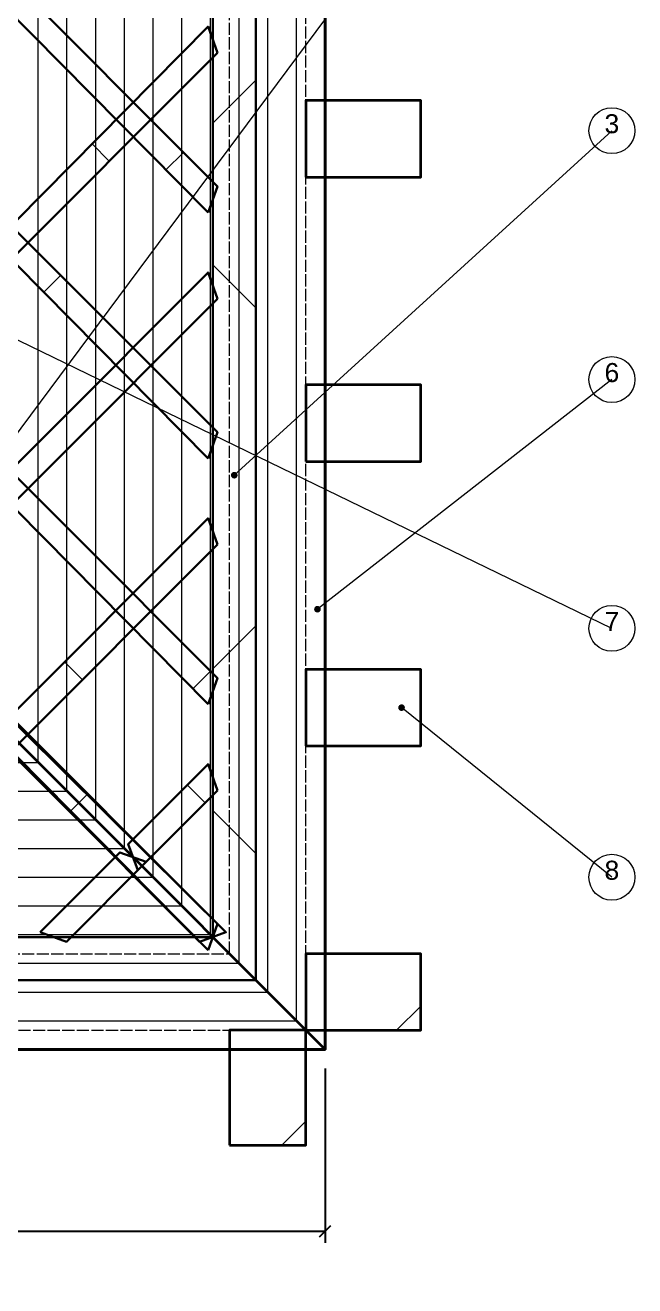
# Model space of a CAD drawing. Header units: millimetres. Extents: x 0 to 157872, y -2 to 14466.
# Drawn here: x 113418 to 116607, y -2 to 6584 of the extents above; entities that cross this region are included whole.
import ezdxf
from ezdxf.enums import TextEntityAlignment as Align

# ---------------------------------------------------------------- set-up
doc = ezdxf.new("R2010")
doc.units = ezdxf.units.MM
doc.linetypes.add('DASHED', pattern=[1.524, 1.27, -0.254])
for name, color, linetype, lineweight in [('ANNOTATION', 4, 'CONTINUOUS', 18), ('DIMS', 3, 'CONTINUOUS', 18), ('HATCH-CAST', 7, 'CONTINUOUS', 9), ('HATCH-PRINTED', 7, 'CONTINUOUS', 9), ('HIDDEN-AXIS', 8, 'DASHED', 18), ('LINES', 7, 'CONTINUOUS', 25), ('OUTLINE-CUT', 7, 'CONTINUOUS', 50), ('OUTLINE-FINE', 7, 'CONTINUOUS', 25)]:
    doc.layers.add(name, color=color, linetype=linetype, lineweight=lineweight)
doc.styles.get("Standard").update_dxf_attribs({"font": 'arial.ttf'})
doc.dimstyles.new('PYR-1-50', dxfattribs={"dimscale": 50, "dimtxt": 1.8, "dimasz": 1.2, "dimexe": 1.2, "dimexo": 0.8, "dimgap": 0.6, "dimtad": 1, "dimdec": 0, "dimtxsty": 'Standard', "dimblk": 'ARCHTICK', "dimcen": 2.5, "dimclrd": 3, "dimclre": 3, "dimclrt": 7, "dimazin": 3, "dimtfac": 1, "dimtmove": 0, "dimatfit": 3})
pattern_1 = [(45, (0, 0), (-1425.35, 1425.35), [])]
pattern_2 = [(45, (0, 0), (-1425.35, 1425.35), []), (135, (0, 0), (-1425.35, -1425.35), [])]

# ---------------------------------------------------------------- blocks, each defined once
blk = doc.blocks.new('_ARCHTICK')
at = {"color": 0, "linetype": 'BYBLOCK', "const_width": 0.15}
blk.add_lwpolyline([(-0.5, -0.5), (0.5, 0.5)], dxfattribs=at)

msp = doc.modelspace()

# ---------------------------------------------------------------- hatches: boundary and pattern name
at = {"layer": 'ANNOTATION', "ltscale": 50}
h = msp.add_hatch(color=7, dxfattribs=at)
h.dxf.hatch_style = 1
edge = h.paths.add_edge_path()
edge.add_arc((114511.9, 4233.1), 17.5, 0, 360)
h = msp.add_hatch(color=7, dxfattribs=at)
h.dxf.hatch_style = 1
edge = h.paths.add_edge_path()
edge.add_arc((114946.9, 3533.1), 17.5, 0, 360)
h = msp.add_hatch(color=7, dxfattribs=at)
h.dxf.hatch_style = 1
edge = h.paths.add_edge_path()
edge.add_arc((115386.9, 3018.8), 17.5, 0, 360)
at = {"layer": 'HATCH-CAST', "ltscale": 50}
h = msp.add_hatch(dxfattribs=at)
h.set_pattern_fill('ANSI37', scale=25.19685)
h.set_pattern_definition(pattern_2)
h.paths.add_polyline_path([(114624.4, 1595.6), (104349.4, 1595.6), (104349.4, 11870.6), (114624.4, 11870.6)])
h.paths.add_polyline_path([(104574.4, 5673.7), (104574.4, 5223.7), (104549.7, 5155.1), (104574.4, 5130.4), (104574.4, 4482.6), (104549.7, 4457.9), (104574.4, 4389.3), (104574.4, 3939.3), (104549.7, 3870.7), (104574.4, 3846), (104574.4, 3198.3), (104549.7, 3173.6), (104574.4, 3105), (104574.4, 2655), (104549.7, 2586.4), (104574.4, 2561.7), (104574.4, 1913.9), (104549.7, 1889.2), (104549.8, 1888.8), (104505.8, 1845.3), (104574.4, 1820.6), (104599.1, 1752), (104642.6, 1796), (104643, 1795.9), (104667.7, 1820.6), (105315.5, 1820.6), (105340.2, 1795.9), (105408.8, 1820.6), (105858.8, 1820.6), (105927.4, 1795.9), (105952.1, 1820.6), (106599.8, 1820.6), (106624.5, 1795.9), (106693.1, 1820.6), (107143.1, 1820.6), (107211.7, 1795.9), (107236.4, 1820.6), (107884.2, 1820.6), (107908.9, 1795.9), (107977.5, 1820.6), (108427.5, 1820.6), (108496.1, 1795.9), (108520.8, 1820.6), (109168.6, 1820.6), (109193.3, 1795.9), (109261.9, 1820.6), (109711.9, 1820.6), (109780.5, 1795.9), (109805.2, 1820.6), (110453, 1820.6), (110477.7, 1795.9), (110546.3, 1820.6), (110996.3, 1820.6), (111064.9, 1795.9), (111089.6, 1820.6), (111737.3, 1820.6), (111762, 1795.9), (111830.6, 1820.6), (112280.6, 1820.6), (112349.2, 1795.9), (112373.9, 1820.6), (113021.7, 1820.6), (113046.4, 1795.9), (113115, 1820.6), (113565, 1820.6), (113633.6, 1795.9), (113658.3, 1820.6), (114306.1, 1820.6), (114330.8, 1795.9), (114331.1, 1796), (114374.7, 1752), (114399.4, 1820.6), (114468, 1845.3), (114424, 1888.8), (114424.1, 1889.2), (114399.4, 1913.9), (114399.4, 2561.7), (114424.1, 2586.4), (114399.4, 2655), (114399.4, 3105), (114424.1, 3173.6), (114399.4, 3198.3), (114399.4, 3846), (114424.1, 3870.7), (114399.4, 3939.3), (114399.4, 4389.3), (114424.1, 4457.9), (114399.4, 4482.6), (114399.4, 5130.4), (114424.1, 5155.1), (114399.4, 5223.7), (114399.4, 5673.7), (114424.1, 5742.3), (114399.4, 5767), (114399.4, 6414.8), (114424.1, 6439.5), (114399.4, 6508.1), (114399.4, 6958.1), (114424.1, 7026.7), (114399.4, 7051.4), (114399.4, 7699.2), (114424.1, 7723.9), (114399.4, 7792.5), (114399.4, 8242.5), (114424.1, 8311.1), (114399.4, 8335.8), (114399.4, 8983.5), (114424.1, 9008.2), (114399.4, 9076.8), (114399.4, 9526.8), (114424.1, 9595.4), (114399.4, 9620.1), (114399.4, 10267.9), (114424.1, 10292.6), (114399.4, 10361.2), (114399.4, 10811.2), (114424.1, 10879.8), (114399.4, 10904.5), (114399.4, 11552.3), (114424.1, 11577), (114424, 11577.3), (114468, 11620.9), (114399.4, 11645.6), (114374.7, 11714.2), (114331.1, 11670.2), (114330.8, 11670.3), (114306.1, 11645.6), (113658.3, 11645.6), (113633.6, 11670.3), (113565, 11645.6), (113115, 11645.6), (113046.4, 11670.3), (113021.7, 11645.6), (112373.9, 11645.6), (112349.2, 11670.3), (112280.6, 11645.6), (111830.6, 11645.6), (111762, 11670.3), (111737.3, 11645.6), (111089.6, 11645.6), (111064.9, 11670.3), (110996.3, 11645.6), (110546.3, 11645.6), (110477.7, 11670.3), (110453, 11645.6), (109805.2, 11645.6), (109780.5, 11670.3), (109711.9, 11645.6), (109261.9, 11645.6), (109193.3, 11670.3), (109168.6, 11645.6), (108520.8, 11645.6), (108496.1, 11670.3), (108427.5, 11645.6), (107977.5, 11645.6), (107908.9, 11670.3), (107884.2, 11645.6), (107236.4, 11645.6), (107211.7, 11670.3), (107143.1, 11645.6), (106693.1, 11645.6), (106624.5, 11670.3), (106599.8, 11645.6), (105952.1, 11645.6), (105927.4, 11670.3), (105858.8, 11645.6), (105408.8, 11645.6), (105340.2, 11670.3), (105315.5, 11645.6), (104667.7, 11645.6), (104643, 11670.3), (104642.6, 11670.2), (104599.1, 11714.2), (104574.4, 11645.6), (104505.8, 11620.9), (104549.8, 11577.3), (104549.7, 11577), (104574.4, 11552.3), (104574.4, 10904.5), (104549.7, 10879.8), (104574.4, 10811.2), (104574.4, 10361.2), (104549.7, 10292.6), (104574.4, 10267.9), (104574.4, 9620.1), (104549.7, 9595.4), (104574.4, 9526.8), (104574.4, 9076.8), (104549.7, 9008.2), (104574.4, 8983.5), (104574.4, 8335.8), (104549.7, 8311.1), (104574.4, 8242.5), (104574.4, 7792.5), (104549.7, 7723.9), (104574.4, 7699.2), (104574.4, 7051.4), (104549.7, 7026.7), (104574.4, 6958.1), (104574.4, 6508.1), (104549.7, 6439.5), (104574.4, 6414.8), (104574.4, 5767), (104549.7, 5742.3)])
h = msp.add_hatch(dxfattribs=at)
h.set_pattern_fill('ANSI37', scale=25.19685)
h.set_pattern_definition(pattern_2)
h.paths.add_polyline_path([(113894.1, 6090.9), (113345.5, 6645.3), (113433.3, 6733.1), (113984.3, 6182.1)])
h = msp.add_hatch(dxfattribs=at)
h.set_pattern_fill('ANSI37', scale=25.19685)
h.set_pattern_definition(pattern_2)
h.paths.add_polyline_path([(114424.1, 6439.5), (112436.9, 4452.3), (112436.9, 4618.1), (114374.7, 6576.7)])
h = msp.add_hatch(dxfattribs=at)
h.set_pattern_fill('ANSI37', scale=25.19685)
h.set_pattern_definition(pattern_2)
h.paths.add_polyline_path([(114424.1, 5742.3), (114374.7, 5605.1), (113984.3, 5999.7), (114075.5, 6090.9)])
h = msp.add_hatch(dxfattribs=at)
h.set_pattern_fill('ANSI37', scale=25.19685)
h.set_pattern_definition(pattern_2)
h.paths.add_polyline_path([(113433.3, 5448.7), (113982.2, 4899.8), (113891.5, 4809.1), (113345.5, 5360.9)])
h = msp.add_hatch(dxfattribs=at)
h.set_pattern_fill('ANSI37', scale=25.19685)
h.set_pattern_definition(pattern_2)
h.paths.add_polyline_path([(114374.7, 5292.3), (114424.1, 5155.1), (112722.5, 3453.6), (112673.1, 3590.8)])
h = msp.add_hatch(dxfattribs=at)
h.set_pattern_fill('ANSI37', scale=25.19685)
h.set_pattern_definition(pattern_2)
h.paths.add_polyline_path([(114075.5, 4806.5), (114424.1, 4457.9), (114374.7, 4320.7), (113984.3, 4715.3)])
h = msp.add_hatch(dxfattribs=at)
h.set_pattern_fill('ANSI37', scale=25.19685)
h.set_pattern_definition(pattern_2)
h.paths.add_polyline_path([(113433.3, 4164.3), (113982.2, 3615.5), (113891.5, 3524.7), (113345.5, 4076.6)])
h = msp.add_hatch(dxfattribs=at)
h.set_pattern_fill('ANSI37', scale=25.19685)
h.set_pattern_definition(pattern_2)
h.paths.add_polyline_path([(114374.7, 4007.9), (114424.1, 3870.7), (113364.7, 2811.4), (113315.3, 2948.6)])
h = msp.add_hatch(dxfattribs=at)
h.set_pattern_fill('ANSI37', scale=25.19685)
h.set_pattern_definition(pattern_2)
h.paths.add_polyline_path([(114075.5, 3522.2), (114424.1, 3173.6), (114374.7, 3036.4), (113984.3, 3431)])
h = msp.add_hatch(dxfattribs=at)
h.set_pattern_fill('ANSI37', scale=25.19685)
h.set_pattern_definition(pattern_2)
h.paths.add_polyline_path([(113340, 2786.7), (113364.7, 2811.4), (113364.7, 2811.4), (113427.8, 2874.4), (113979.6, 2328.5), (113957.5, 2306.4), (113982.2, 2237.8), (113913.6, 2262.5), (113888.9, 2237.8)])
h = msp.add_hatch(dxfattribs=at)
h.set_pattern_fill('ANSI37', scale=25.19685)
h.set_pattern_definition(pattern_2)
h.paths.add_polyline_path([(113979.6, 2328.5), (113427.8, 2874.4), (113433.3, 2880), (113982.2, 2331.1)])
h = msp.add_hatch(dxfattribs=at)
h.set_pattern_fill('ANSI37', scale=25.19685)
h.set_pattern_definition(pattern_2)
h.paths.add_polyline_path([(114374.7, 2723.6), (114424.1, 2586.4), (114006.9, 2169.2), (113957.5, 2306.4)])
h = msp.add_hatch(dxfattribs=at)
h.set_pattern_fill('ANSI37', scale=25.19685)
h.set_pattern_definition(pattern_2)
h.paths.add_polyline_path([(113496.4, 1845.3), (113913.6, 2262.5), (113982.2, 2237.8), (114006.9, 2169.2), (113633.6, 1795.9)])
h = msp.add_hatch(dxfattribs=at)
h.set_pattern_fill('ANSI37', scale=25.19685)
h.set_pattern_definition(pattern_2)
h.paths.add_polyline_path([(114330.8, 1795.9), (113982.2, 2144.5), (114006.9, 2169.2), (114050.8, 2213.1), (114073.4, 2235.7), (114468, 1845.3)])
h = msp.add_hatch(dxfattribs=at)
h.set_pattern_fill('ANSI37', scale=25.19685)
h.set_pattern_definition(pattern_2)
h.paths.add_polyline_path([(114424.1, 1889.2), (114424, 1888.8), (114073.4, 2235.7), (114075.5, 2237.8)])
h = msp.add_hatch(dxfattribs=at)
h.set_pattern_fill('ANSI37', scale=25.19685)
h.set_pattern_definition(pattern_2)
h.paths.add_polyline_path([(114399.4, 1820.6), (114374.7, 1752), (114331.1, 1796)])
at = {"layer": 'HATCH-PRINTED', "ltscale": 50}
h = msp.add_hatch(dxfattribs=at)
h.set_pattern_fill('ANSI31', scale=25.19685)
h.set_pattern_definition(pattern_1)
h.paths.add_polyline_path([(114986.9, 6190.2), (115486.9, 6190.2), (115486.9, 5790.2), (114986.9, 5790.2)])
h = msp.add_hatch(dxfattribs=at)
h.set_pattern_fill('ANSI31', scale=25.19685)
h.set_pattern_definition(pattern_1)
h.paths.add_polyline_path([(114986.9, 4704.5), (115486.9, 4704.5), (115486.9, 4304.5), (114986.9, 4304.5)])
h = msp.add_hatch(dxfattribs=at)
h.set_pattern_fill('ANSI31', scale=25.19685)
h.set_pattern_definition(pattern_1)
h.paths.add_polyline_path([(114986.9, 3218.8), (115486.9, 3218.8), (115486.9, 2818.8), (114986.9, 2818.8)])
h = msp.add_hatch(dxfattribs=at)
h.set_pattern_fill('ANSI31', scale=25.19685)
h.set_pattern_definition(pattern_1)
h.paths.add_polyline_path([(114986.9, 1733.1), (115486.9, 1733.1), (115486.9, 1333.1), (114986.9, 1333.1)])
h = msp.add_hatch(dxfattribs=at)
h.set_pattern_fill('ANSI31', scale=25.19685)
h.set_pattern_definition(pattern_1)
h.paths.add_polyline_path([(114886.9, 733.1), (114486.9, 733.1), (114486.9, 1233.1), (114886.9, 1233.1)])

# ---------------------------------------------------------------- linework, layer by layer
at = {"layer": 'ANNOTATION', "lineweight": 20, "ltscale": 50}
for points in [[(116486.9, 8633.1), (113236.9, 4267.5)], [(116486.9, 3433.1), (109986.9, 6583.1)], [(116486.9, 6033.1), (114511.9, 4233.1)], [(116486.9, 4733.1), (114946.9, 3533.1)], [(116486.9, 2133.1), (115386.9, 3018.8)]]:
    msp.add_lwpolyline(points, dxfattribs=at)
at = {"layer": 'ANNOTATION', "lineweight": 18, "ltscale": 50}
for centre in [(116486.9, 6033.1), (116486.9, 4733.1), (116486.9, 3433.1), (116486.9, 2133.1)]:
    msp.add_circle(centre, 120, dxfattribs=at)
at = {"layer": 'HIDDEN-AXIS', "linetype": 'DASHED', "lineweight": 15, "ltscale": 50}
for points in [[(104086.9, 1333.1), (114886.9, 1333.1), (114886.9, 12133.1), (104086.9, 12133.1), (104086.9, 1333.1)], [(104486.9, 1733.1), (114486.9, 1733.1), (114486.9, 11733.1), (104486.9, 11733.1), (104486.9, 1733.1)]]:
    msp.add_lwpolyline(points, dxfattribs=at)
at = {"layer": 'LINES', "lineweight": 35, "ltscale": 50}
msp.add_lwpolyline([(114986.9, 1233.1), (112436.9, 3783.1)], dxfattribs=at)
at = {"layer": 'OUTLINE-CUT', "lineweight": 40, "ltscale": 50}
msp.add_lwpolyline([(103986.9, 1233.1), (114986.9, 1233.1), (114986.9, 12233.1), (103986.9, 12233.1)], close=True, dxfattribs=at)
at = {"layer": 'OUTLINE-FINE', "lineweight": 0, "ltscale": 50}
for points in [[(104136.9, 1383.1), (114836.9, 1383.1), (114836.9, 12083.1), (104136.9, 12083.1)], [(104286.9, 1533.1), (114686.9, 1533.1), (114686.9, 11933.1), (104286.9, 11933.1)], [(104436.9, 1683.1), (114536.9, 1683.1), (114536.9, 11783.1), (104436.9, 11783.1)], [(104586.9, 1833.1), (114386.9, 1833.1), (114386.9, 11633.1), (104586.9, 11633.1)], [(104736.9, 1983.1), (114236.9, 1983.1), (114236.9, 11483.1), (104736.9, 11483.1)], [(104886.9, 2133.1), (114086.9, 2133.1), (114086.9, 11333.1), (104886.9, 11333.1)], [(105036.9, 2283.1), (113936.9, 2283.1), (113936.9, 11183.1), (105036.9, 11183.1)], [(105186.9, 2433.1), (113786.9, 2433.1), (113786.9, 11033.1), (105186.9, 11033.1)], [(105336.9, 2583.1), (113636.9, 2583.1), (113636.9, 10883.1), (105336.9, 10883.1)], [(105486.9, 2733.1), (113486.9, 2733.1), (113486.9, 10733.1), (105486.9, 10733.1)]]:
    msp.add_lwpolyline(points, close=True, dxfattribs=at)
at = {"layer": 'OUTLINE-FINE', "lineweight": 30, "ltscale": 50}
for points in [[(104349.4, 1595.6), (114624.4, 1595.6), (114624.4, 11870.6), (104349.4, 11870.6)], [(104574.4, 1820.6), (114399.4, 1820.6), (114399.4, 11645.6), (104574.4, 11645.6)], [(114374.7, 5605.1), (112074.4, 7930.1), (112099.1, 8067.3), (114424.1, 5742.3)], [(114374.7, 4320.8), (112074.4, 6645.8), (112099.1, 6782.9), (114424.1, 4457.9)], [(114424.1, 6439.5), (112099.1, 4114.5), (112074.4, 4251.7), (114374.7, 6576.7)], [(114374.7, 3036.4), (112074.4, 5361.4), (112099.1, 5498.6), (114424.1, 3173.6)], [(114424.1, 5155.1), (112722.5, 3453.6), (112673.1, 3590.8), (114374.7, 5292.3)], [(114374.7, 1752), (112074.4, 4077), (112099.1, 4214.2), (114424.1, 1889.2)], [(114330.8, 1795.9), (112005.8, 4120.9), (112143, 4145.6), (114468, 1845.3)], [(114424.1, 3870.8), (113364.7, 2811.4), (113315.3, 2948.6), (114374.7, 4007.9)], [(114424.1, 2586.4), (114006.9, 2169.2), (113957.5, 2306.4), (114374.7, 2723.6)], [(113496.4, 1845.3), (113913.6, 2262.5), (114050.8, 2213.1), (113633.6, 1795.9)]]:
    msp.add_lwpolyline(points, close=True, dxfattribs=at)
at = {"layer": 'OUTLINE-FINE', "lineweight": 35, "ltscale": 50}
for points in [[(114886.9, 5790.2), (115486.9, 5790.2), (115486.9, 6190.2), (114886.9, 6190.2)], [(114886.9, 4304.5), (115486.9, 4304.5), (115486.9, 4704.5), (114886.9, 4704.5)], [(114886.9, 2818.8), (115486.9, 2818.8), (115486.9, 3218.8), (114886.9, 3218.8)], [(114886.9, 1333.1), (115486.9, 1333.1), (115486.9, 1733.1), (114886.9, 1733.1)], [(114486.9, 733.1), (114886.9, 733.1), (114886.9, 1333.1), (114486.9, 1333.1)]]:
    msp.add_lwpolyline(points, close=True, dxfattribs=at)

# ---------------------------------------------------------------- texts
at = {"layer": 'ANNOTATION', "ltscale": 50}
for s, p in [('3', (116486.9, 5989.9)), ('6', (116486.9, 4689.9)), ('7', (116486.9, 3389.9)), ('8', (116486.9, 2089.9))]:
    msp.add_text(s, height=99.4, dxfattribs=at).set_placement(p, align=Align.BOTTOM_CENTER)

# ---------------------------------------------------------------- dimensions: what is measured, and where the dimension line sits
at = {"layer": 'DIMS'}
msp.add_linear_dim(base=(103986.9, 283.1), p1=(103986.9, 1173.1), p2=(114986.9, 1173.1), text='<> roof at the eave', dimstyle='PYR-1-50', dxfattribs=at).render()

doc.saveas('drawing.dxf')
